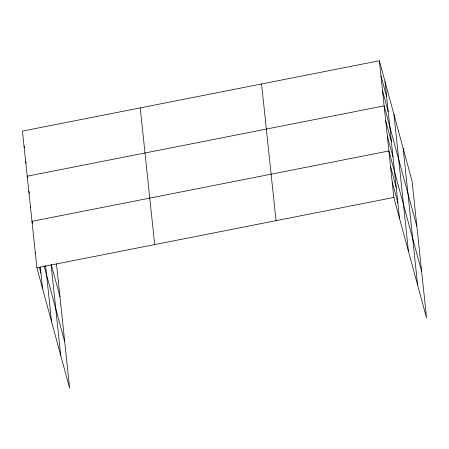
<?xml version="1.0" encoding="UTF-8"?>
<svg xmlns="http://www.w3.org/2000/svg" width="449" height="449" viewBox="0 0 449 449"><rect width="100%" height="100%" fill="white"/><g stroke="black" fill="none" stroke-linecap="round" stroke-linejoin="round"><path stroke-width="0.67" d="M379.366 60.75L393.824 197.448L426.55 317.903L412.092 181.205L379.366 60.75L22.45 131.097L36.908 267.795L69.634 388.25L56.479 263.855M36.908 267.795L393.824 197.448M380.954 75.791L386.628 96.67M382.542 90.827L388.217 111.706M416.863 226.318L384.136 105.863L27.221 176.204L27.585 177.551M385.725 120.899L391.399 141.777M387.319 135.935L392.987 156.813M421.633 271.426L388.907 150.971L31.991 221.318L32.541 223.338M390.546 166.467L396.22 187.345M392.185 181.957L397.859 202.836M24.038 146.133L24.409 147.48M25.632 161.169L26.182 163.189M51.197 264.455L59.947 296.66M28.815 191.24L29.359 193.261M30.403 206.282L30.768 207.629M44.092 265.853L64.718 341.773M35.269 252.304L35.639 253.651M39.299 267.121L40.943 273.183M403.163 148.344L417.621 285.042M393.964 114.489L408.422 251.187M385.034 81.634L399.498 218.332M261.582 83.963L276.04 220.661M140.234 107.883L154.692 244.582M51.091 264.483L60.71 355.389M45.579 265.488L51.512 321.535M40.303 267.121L42.582 288.673"/></g></svg>
